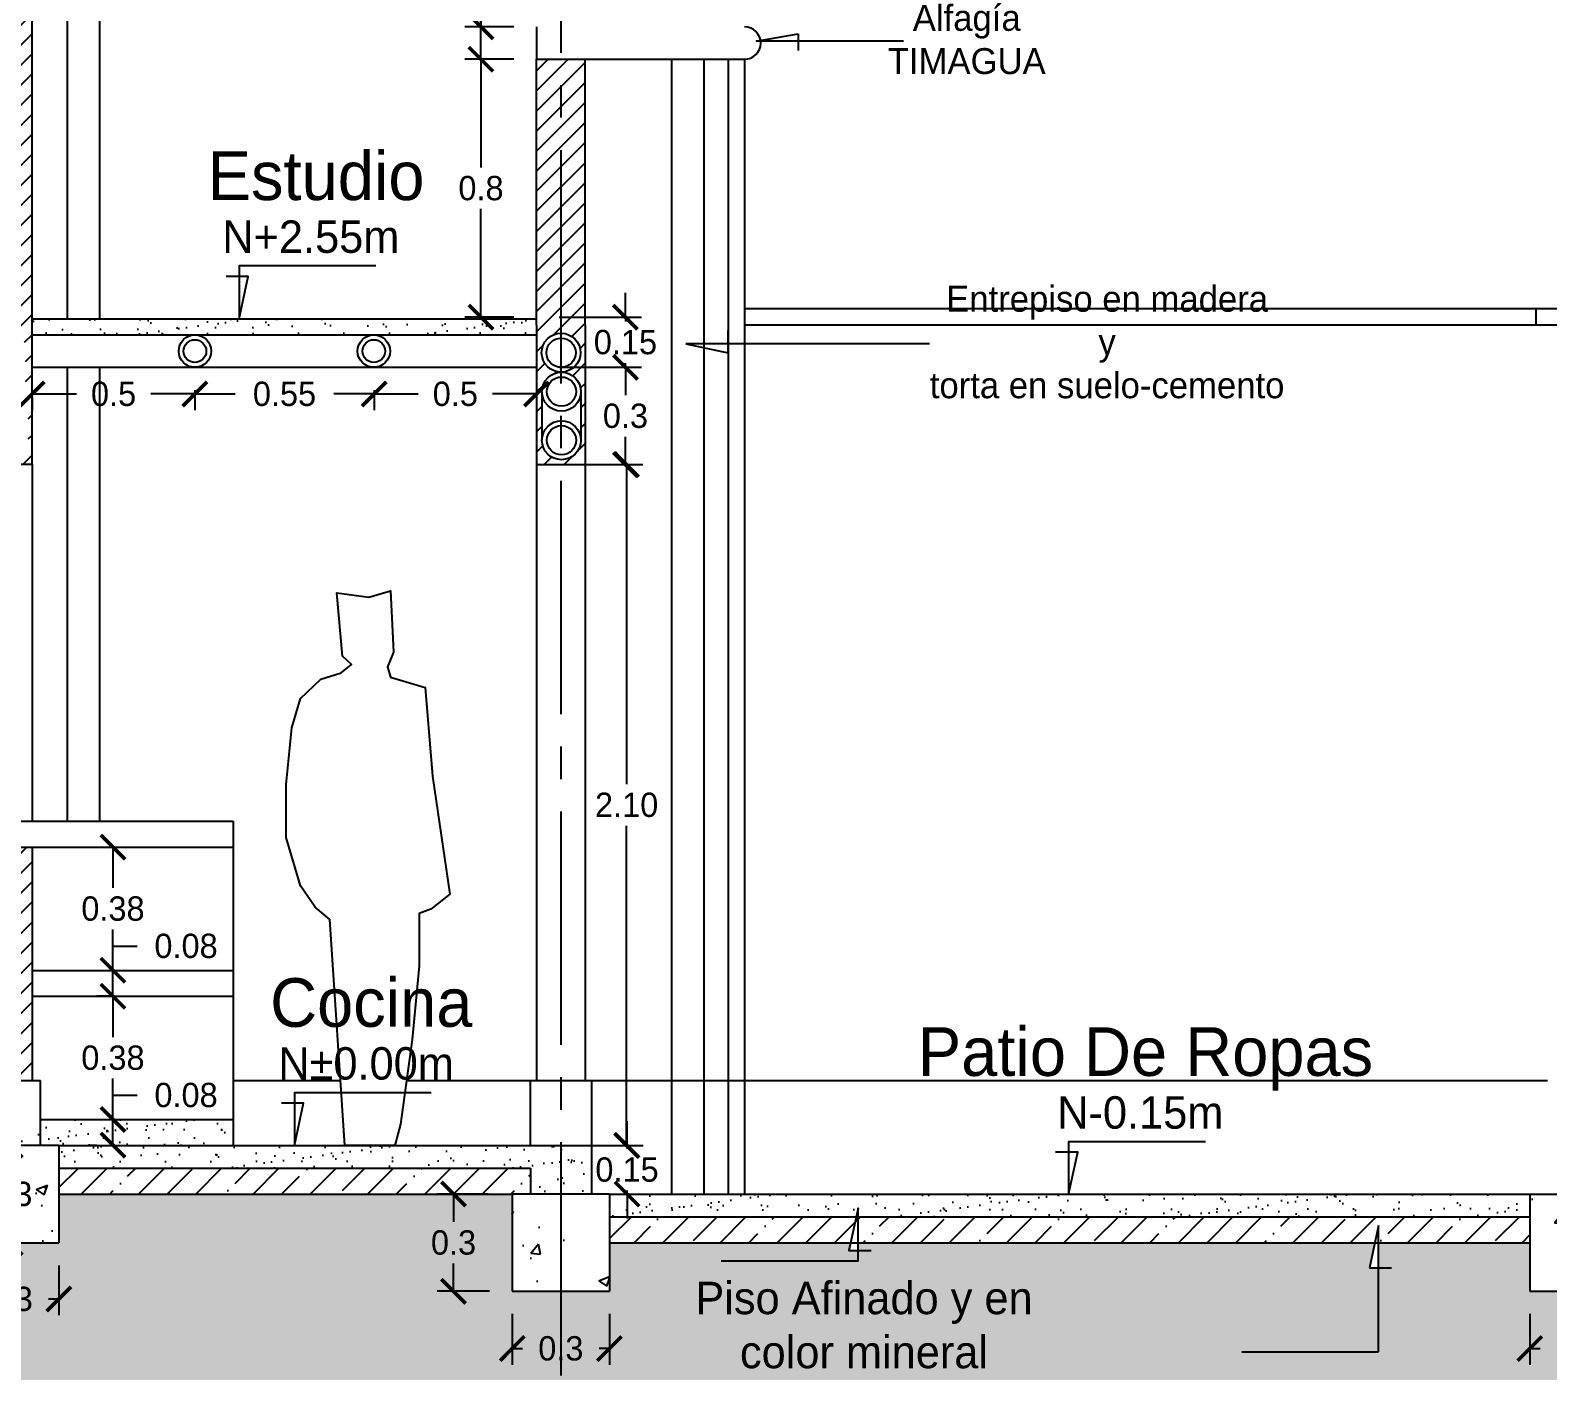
# Model space of a CAD drawing. Extents: x 132.5 to 215, y 54.5 to 129.7.
# Drawn here: x 191.076 to 195.758, y 109.619 to 113.753 of the extents above; entities that cross this region are included whole.
import ezdxf

# ---------------------------------------------------------------- set-up
doc = ezdxf.new("R2010")
doc.units = 0
doc.header["$LTSCALE"] = 0.06
doc.header["$MEASUREMENT"] = 0
doc.header["$PDMODE"] = 34
doc.header["$PDSIZE"] = -5
doc.linetypes.add('ACAD_ISO04W100', pattern=[30.5, 24, -3, 0.5, -3])
doc.layers.get('0').update_dxf_attribs({"linetype": 'CONTINUOUS'})
doc.layers.get('DEFPOINTS').update_dxf_attribs({"linetype": 'CONTINUOUS'})
for name, color, linetype in [('COTAS', 7, 'CONTINUOUS'), ('EJES', 1, 'ACAD_ISO04W100'), ('L005', 46, 'CONTINUOUS'), ('L01', 21, 'CONTINUOUS'), ('L02', 2, 'CONTINUOUS'), ('L025', 4, 'CONTINUOUS'), ('L03', 6, 'CONTINUOUS'), ('L05', 3, 'CONTINUOUS'), ('L07', 20, 'CONTINUOUS')]:
    doc.layers.add(name, color=color, linetype=linetype)
doc.styles.add('STYLE3', font='stylu.ttf')
doc.styles.add('STYLE4', font='stylu.ttf')
doc.dimstyles.new('ISO-25', dxfattribs={"dimtxt": 0.075, "dimasz": 0.075, "dimexe": 0.05, "dimexo": 0.07, "dimgap": 0.025, "dimtad": 0, "dimtih": 1, "dimtoh": 1, "dimdsep": 46, "dimtxsty": 'STYLE3', "dimblk1": 'ARCHTICK', "dimblk2": 'ARCHTICK', "dimsah": 1, "dimcen": 1, "dimadec": 0, "dimazin": 0, "dimtfac": 1, "dimtmove": 1, "dimatfit": 3, "dimldrblk": 'ARCHTICK', "dimfxl": 1, "dimtolj": 1, "dimtzin": 0, "dimarcsym": 0})
pattern_1 = [(50, (-98.2725, 49.58394), (0.3586301, -0.03137607), [0.0375, -0.4125]), (355, (-98.2725, 49.58394), (-0.06937567, 0.37609607), [0.03, -0.33]), (100.4514, (-98.2426, 49.58133), (0.2892547, 0.34471977), [0.0318701, -0.35057106]), (46.1842, (-98.2725, 49.68394), (0.5336205, -0.0827595), [0.05625, -0.61875]), (96.6356, (-98.228, 49.67705), (0.46733135, 0.4870589), [0.0478051, -0.5258565]), (351.1842, (-98.2725, 49.68394), (0.467331, 0.4870593), [0.045, -0.495]), (21, (-98.2225, 49.65894), (0.29845353, -0.20130945), [0.0375, -0.4125]), (326, (-98.2225, 49.65894), (0.12165767, 0.362575), [0.03, -0.33]), (71.4514, (-98.1976, 49.64217), (0.4201113, 0.16126525), [0.0318701, -0.35057106]), (37.5, (-98.27249, 49.58394), (0.00607993, 0.166446927), [0, -0.326, 0, -0.335, 0, -0.33125]), (7.5, (-98.27249, 49.58394), (0.13153477, 0.19720586), [0, -0.191, 0, -0.3185, 0, -0.12625]), (327.5, (-98.38399, 49.58394), (0.26691122, -0.011277436), [0, -0.125, 0, -0.39, 0, -0.5175]), (317.5, (-98.43399, 49.58394), (0.29159308, 0.0500525), [0, -0.1625, 0, -0.259, 0, -0.3675])]
pattern_2 = [(37.5, (0, 0), (-0.002834701, 0.08670707), [0, -0.0684, 0, -0.0765, 0, -0.073125]), (7.5, (0, 0), (0.07963995, 0.12699657), [0, -0.0369, 0, -0.06165, 0, -0.023625]), (327.5, (-0.05535, 0), (0.140136384, 0.000254657), [0, -0.0225, 0, -0.081, 0, -0.10575]), (317.5, (-0.05535, 0), (0.1352757, 0.0394954), [0, -0.01125, 0, -0.0531, 0, -0.06075])]
pattern_3 = [(45, (-98.27249, 49.58394), (-0.08838835, 0.08838835), []), (45, (-98.1841, 49.58394), (-0.08838835, 0.08838835), [0.15625, -0.03125, 0, -0.03125])]
pattern_4 = [(45, (0, 0), (-0.030935922, 0.030935922), [])]

# ---------------------------------------------------------------- blocks, each defined once
blk = doc.blocks.new('_ARCHTICK')
at = {"color": 0, "linetype": 'ByBlock', "const_width": 0.15}
blk.add_lwpolyline([(-0.5, -0.5), (0.5, 0.5)], dxfattribs=at)
blk = doc.blocks.new('*D163')
at = {"color": 0, "linetype": 'ByBlock'}
for p, q in [((145.0631, 117.3568), (145.246, 117.3568)), ((145.196, 117.3568), (145.196, 116.3706)), ((145.196, 115.2568), (145.196, 116.2429)), ((145.0631, 115.2568), (145.246, 115.2568))]:
    blk.add_line(p, q, dxfattribs=at)
at = {"layer": 'DEFPOINTS', "color": 0, "linetype": 'ByBlock'}
for p in [(144.9931, 117.3568), (145.196, 117.3568), (144.9931, 115.2568)]:
    blk.add_point(p, dxfattribs=at)
at = {"color": 0, "linetype": 'ByBlock', "xscale": 0.075, "yscale": 0.075, "zscale": 0.075}
for p, rotation in [((145.196, 117.3568), 90), ((145.196, 115.2568), 270)]:
    blk.add_blockref('_ARCHTICK', p, dxfattribs=dict(at, rotation=rotation))
at = {"color": 0, "linetype": 'ByBlock', "insert": (145.196, 116.3068), "char_height": 0.075, "attachment_point": 5, "style": 'STYLE3'}
blk.add_mtext('\\A1;2.10', dxfattribs=at)
blk = doc.blocks.new('*D162')
at = {"color": 0, "linetype": 'ByBlock'}
for p, q in [((143.5451, 116.1768), (143.5611, 116.1768)), ((143.6111, 116.1768), (143.6111, 116.0509)), ((143.6111, 115.7968), (143.6111, 115.9227))]:
    blk.add_line(p, q, dxfattribs=at)
at = {"layer": 'DEFPOINTS', "color": 0, "linetype": 'ByBlock'}
for p in [(143.6111, 116.1768), (143.6151, 116.1768), (143.6151, 115.7968)]:
    blk.add_point(p, dxfattribs=at)
at = {"color": 0, "linetype": 'ByBlock', "xscale": 0.075, "yscale": 0.075, "zscale": 0.075}
for p, rotation in [((143.6111, 116.1768), 90), ((143.6111, 115.7968), 270)]:
    blk.add_blockref('_ARCHTICK', p, dxfattribs=dict(at, rotation=rotation))
at = {"color": 0, "linetype": 'ByBlock', "insert": (143.6111, 115.9868), "char_height": 0.075, "attachment_point": 5, "style": 'STYLE3'}
blk.add_mtext('\\A1;0.38', dxfattribs=at)
blk = doc.blocks.new('TUTOR81')
blk.add_lwpolyline([(0, 0), (-0.0463, 0.697), (-0.0914, 0.7349), (-0.1366, 0.8006), (-0.1804, 0.9499), (-0.1804, 1.1132), (-0.1626, 1.2885), (-0.1366, 1.3781), (-0.0736, 1.4378), (-0.0107, 1.4578), (0.0208, 1.4836), (-0.0066, 1.5095), (-0.0244, 1.7047), (0.0742, 1.6908), (0.1412, 1.7107), (0.1508, 1.5215), (0.1317, 1.4757), (0.1412, 1.4438), (0.248, 1.4119), (0.2713, 1.1391), (0.3246, 0.7747), (0.2658, 0.7289), (0.2302, 0.7149), (0.2302, 0.5536), (0.2083, 0.3266), (0.1727, 0.0657), (0.1549, 0)], close=True)
blk = doc.blocks.new('*D166')
at = {"color": 0, "linetype": 'ByBlock'}
for p, q in [((145.1972, 115.2568), (145.1972, 115.3318)), ((145.1581, 115.2568), (145.2472, 115.2568)), ((145.1972, 115.2568), (145.1972, 115.2462)), ((145.1581, 115.1068), (145.2472, 115.1068)), ((145.1972, 115.1068), (145.1972, 115.1174)), ((145.1972, 115.1068), (145.1972, 115.0318))]:
    blk.add_line(p, q, dxfattribs=at)
at = {"layer": 'DEFPOINTS', "color": 0, "linetype": 'ByBlock'}
for p in [(145.0881, 115.2568), (145.0881, 115.1068), (145.1972, 115.1068)]:
    blk.add_point(p, dxfattribs=at)
at = {"color": 0, "linetype": 'ByBlock', "xscale": 0.075, "yscale": 0.075, "zscale": 0.075}
for p, rotation in [((145.1972, 115.2568), 270), ((145.1972, 115.1068), 90)]:
    blk.add_blockref('_ARCHTICK', p, dxfattribs=dict(at, rotation=rotation))
at = {"color": 0, "linetype": 'ByBlock', "insert": (145.1972, 115.1818), "char_height": 0.075, "attachment_point": 5, "style": 'STYLE3'}
blk.add_mtext('\\A1;0.15', dxfattribs=at)
blk = doc.blocks.new('*D161')
at = {"color": 0, "linetype": 'ByBlock'}
for p, q in [((191.3309, 110.8533), (191.3309, 110.9283)), ((191.3309, 110.9283), (191.4059, 110.9283)), ((191.2649, 110.8533), (191.2809, 110.8533)), ((191.3309, 110.7733), (191.3309, 110.8533)), ((191.3219, 110.7733), (191.2809, 110.7733))]:
    blk.add_line(p, q, dxfattribs=at)
at = {"layer": 'DEFPOINTS', "color": 0, "linetype": 'ByBlock'}
for p in [(191.3309, 110.8533), (191.3349, 110.8533), (191.3919, 110.7733)]:
    blk.add_point(p, dxfattribs=at)
at = {"color": 0, "linetype": 'ByBlock', "xscale": 0.075, "yscale": 0.075, "zscale": 0.075}
for p, rotation in [((191.3309, 110.8533), 90), ((191.3309, 110.7733), 270)]:
    blk.add_blockref('_ARCHTICK', p, dxfattribs=dict(at, rotation=rotation))
at = {"color": 0, "linetype": 'ByBlock', "insert": (191.5564, 110.9283), "char_height": 0.075, "attachment_point": 5, "style": 'STYLE3'}
blk.add_mtext('\\A1;0.08', dxfattribs=at)
blk = doc.blocks.new('*D160')
at = {"color": 0, "linetype": 'ByBlock'}
for p, q in [((143.602, 115.7168), (143.5611, 115.7168)), ((143.6111, 115.7168), (143.6111, 115.5909)), ((143.6111, 115.3368), (143.6111, 115.4627))]:
    blk.add_line(p, q, dxfattribs=at)
at = {"layer": 'DEFPOINTS', "color": 0, "linetype": 'ByBlock'}
for p in [(143.6111, 115.7168), (143.672, 115.7168), (143.6111, 115.3368)]:
    blk.add_point(p, dxfattribs=at)
at = {"color": 0, "linetype": 'ByBlock', "xscale": 0.075, "yscale": 0.075, "zscale": 0.075}
for p, rotation in [((143.6111, 115.7168), 90), ((143.6111, 115.3368), 270)]:
    blk.add_blockref('_ARCHTICK', p, dxfattribs=dict(at, rotation=rotation))
at = {"color": 0, "linetype": 'ByBlock', "insert": (143.6111, 115.5268), "char_height": 0.075, "attachment_point": 5, "style": 'STYLE3'}
blk.add_mtext('\\A1;0.38', dxfattribs=at)
blk = doc.blocks.new('*D159')
at = {"color": 0, "linetype": 'ByBlock'}
for p, q in [((191.3309, 110.3933), (191.3309, 110.4683)), ((191.3309, 110.4683), (191.4059, 110.4683)), ((191.2609, 110.3933), (191.2809, 110.3933)), ((191.3309, 110.3142), (191.3309, 110.3933)), ((191.2609, 110.3142), (191.2809, 110.3142))]:
    blk.add_line(p, q, dxfattribs=at)
at = {"layer": 'DEFPOINTS', "color": 0, "linetype": 'ByBlock'}
for p in [(191.3309, 110.3933), (191.3309, 110.3933), (191.3309, 110.3142)]:
    blk.add_point(p, dxfattribs=at)
at = {"color": 0, "linetype": 'ByBlock', "xscale": 0.075, "yscale": 0.075, "zscale": 0.075}
for p, rotation in [((191.3309, 110.3933), 90), ((191.3309, 110.3142), 270)]:
    blk.add_blockref('_ARCHTICK', p, dxfattribs=dict(at, rotation=rotation))
at = {"color": 0, "linetype": 'ByBlock', "insert": (191.5564, 110.4683), "char_height": 0.075, "attachment_point": 5, "style": 'STYLE3'}
blk.add_mtext('\\A1;0.08', dxfattribs=at)
blk = doc.blocks.new('*D158')
at = {"color": 0, "linetype": 'ByBlock'}
for p, q in [((144.7687, 115.1068), (144.6119, 115.1068)), ((144.6619, 115.1068), (144.6619, 115.0209)), ((144.6619, 114.8068), (144.6619, 114.8927)), ((144.7731, 114.8068), (144.6119, 114.8068))]:
    blk.add_line(p, q, dxfattribs=at)
at = {"layer": 'DEFPOINTS', "color": 0, "linetype": 'ByBlock'}
for p in [(144.6619, 115.1068), (144.8387, 115.1068), (144.8431, 114.8068)]:
    blk.add_point(p, dxfattribs=at)
at = {"color": 0, "linetype": 'ByBlock', "xscale": 0.075, "yscale": 0.075, "zscale": 0.075}
for p, rotation in [((144.6619, 115.1068), 90), ((144.6619, 114.8068), 270)]:
    blk.add_blockref('_ARCHTICK', p, dxfattribs=dict(at, rotation=rotation))
at = {"color": 0, "linetype": 'ByBlock', "insert": (144.6619, 114.9568), "char_height": 0.075, "attachment_point": 5, "style": 'STYLE3'}
blk.add_mtext('\\A1;0.3', dxfattribs=at)
blk = doc.blocks.new('*D156')
at = {"color": 0, "linetype": 'ByBlock'}
for p, q in [((190.944, 110.3133), (190.964, 110.3133)), ((191.014, 110.3133), (191.014, 110.2275)), ((191.014, 110.0133), (191.014, 110.0992)), ((190.944, 110.0133), (190.964, 110.0133))]:
    blk.add_line(p, q, dxfattribs=at)
at = {"layer": 'DEFPOINTS', "color": 0, "linetype": 'ByBlock'}
for p in [(191.014, 110.3133), (191.014, 110.3133), (191.014, 110.0133)]:
    blk.add_point(p, dxfattribs=at)
at = {"color": 0, "linetype": 'ByBlock', "xscale": 0.075, "yscale": 0.075, "zscale": 0.075}
for p, rotation in [((191.014, 110.3133), 90), ((191.014, 110.0133), 270)]:
    blk.add_blockref('_ARCHTICK', p, dxfattribs=dict(at, rotation=rotation))
at = {"color": 0, "linetype": 'ByBlock', "insert": (191.0126, 110.1633), "char_height": 0.075, "attachment_point": 5, "style": 'STYLE3'}
blk.add_mtext('\\A1;0.3', dxfattribs=at)
blk = doc.blocks.new('*D152')
at = {"color": 0, "linetype": 'ByBlock'}
for p, q in [((144.8431, 114.7368), (144.8431, 114.5803)), ((145.1431, 114.7368), (145.1431, 114.5803)), ((144.8431, 114.6303), (144.8752, 114.6303)), ((145.1431, 114.6303), (145.1109, 114.6303))]:
    blk.add_line(p, q, dxfattribs=at)
at = {"layer": 'DEFPOINTS', "color": 0, "linetype": 'ByBlock'}
for p in [(144.8431, 114.8068), (145.1431, 114.8068), (145.1431, 114.6303)]:
    blk.add_point(p, dxfattribs=at)
at = {"color": 0, "linetype": 'ByBlock', "xscale": 0.075, "yscale": 0.075, "zscale": 0.075, "rotation": 180}
blk.add_blockref('_ARCHTICK', (144.8431, 114.6303), dxfattribs=at)
at = {"color": 0, "linetype": 'ByBlock', "xscale": 0.075, "yscale": 0.075, "zscale": 0.075}
blk.add_blockref('_ARCHTICK', (145.1431, 114.6303), dxfattribs=at)
at = {"color": 0, "linetype": 'ByBlock', "insert": (144.9931, 114.6303), "char_height": 0.075, "attachment_point": 5, "style": 'STYLE3'}
blk.add_mtext('\\A1;0.3', dxfattribs=at)
blk = doc.blocks.new('*D151')
at = {"color": 0, "linetype": 'ByBlock'}
for p, q in [((143.1441, 114.8868), (143.1441, 114.7329)), ((143.4441, 114.8868), (143.4441, 114.7329)), ((143.1441, 114.7829), (143.1762, 114.7829)), ((143.4441, 114.7829), (143.412, 114.7829))]:
    blk.add_line(p, q, dxfattribs=at)
at = {"layer": 'DEFPOINTS', "color": 0, "linetype": 'ByBlock'}
for p in [(143.1441, 114.9568), (143.4441, 114.9568), (143.4441, 114.7829)]:
    blk.add_point(p, dxfattribs=at)
at = {"color": 0, "linetype": 'ByBlock', "xscale": 0.075, "yscale": 0.075, "zscale": 0.075, "rotation": 180}
blk.add_blockref('_ARCHTICK', (143.1441, 114.7829), dxfattribs=at)
at = {"color": 0, "linetype": 'ByBlock', "xscale": 0.075, "yscale": 0.075, "zscale": 0.075}
blk.add_blockref('_ARCHTICK', (143.4441, 114.7829), dxfattribs=at)
at = {"color": 0, "linetype": 'ByBlock', "insert": (143.2941, 114.7829), "char_height": 0.075, "attachment_point": 5, "style": 'STYLE3'}
blk.add_mtext('\\A1;0.3', dxfattribs=at)
blk = doc.blocks.new('*D153')
at = {"color": 0, "linetype": 'ByBlock'}
for p, q in [((147.9827, 114.7368), (147.9827, 114.5803)), ((148.2827, 114.7368), (148.2827, 114.5803)), ((147.9827, 114.6303), (148.0148, 114.6303)), ((148.2827, 114.6303), (148.2506, 114.6303))]:
    blk.add_line(p, q, dxfattribs=at)
at = {"layer": 'DEFPOINTS', "color": 0, "linetype": 'ByBlock'}
for p in [(147.9827, 114.8068), (148.2827, 114.8068), (148.2827, 114.6303)]:
    blk.add_point(p, dxfattribs=at)
at = {"color": 0, "linetype": 'ByBlock', "xscale": 0.075, "yscale": 0.075, "zscale": 0.075, "rotation": 180}
blk.add_blockref('_ARCHTICK', (147.9827, 114.6303), dxfattribs=at)
at = {"color": 0, "linetype": 'ByBlock', "xscale": 0.075, "yscale": 0.075, "zscale": 0.075}
blk.add_blockref('_ARCHTICK', (148.2827, 114.6303), dxfattribs=at)
at = {"color": 0, "linetype": 'ByBlock', "insert": (148.1327, 114.6303), "char_height": 0.075, "attachment_point": 5, "style": 'STYLE3'}
blk.add_mtext('\\A1;0.3', dxfattribs=at)
blk = doc.blocks.new('*D169')
at = {"color": 0, "linetype": 'ByBlock'}
for p, q in [((144.8481, 119.8068), (144.6966, 119.8068)), ((144.7466, 119.8068), (144.7466, 119.3206)), ((144.7466, 118.7068), (144.7466, 119.1929))]:
    blk.add_line(p, q, dxfattribs=at)
at = {"layer": 'DEFPOINTS', "color": 0, "linetype": 'ByBlock'}
for p in [(144.7466, 119.8068), (144.9181, 119.8068), (144.9181, 118.7068)]:
    blk.add_point(p, dxfattribs=at)
at = {"color": 0, "linetype": 'ByBlock', "xscale": 0.075, "yscale": 0.075, "zscale": 0.075}
for p, rotation in [((144.7466, 119.8068), 90), ((144.7466, 118.7068), 270)]:
    blk.add_blockref('_ARCHTICK', p, dxfattribs=dict(at, rotation=rotation))
at = {"color": 0, "linetype": 'ByBlock', "insert": (144.7466, 119.2568), "char_height": 0.075, "attachment_point": 5, "style": 'STYLE3'}
blk.add_mtext('\\A1;1.10', dxfattribs=at)
blk = doc.blocks.new('*D168')
at = {"color": 0, "linetype": 'ByBlock'}
for p, q in [((144.6716, 118.7818), (144.7466, 118.7818)), ((144.7466, 118.7818), (144.7466, 118.7068)), ((144.8481, 118.7068), (144.6966, 118.7068)), ((144.7466, 118.6068), (144.7466, 118.7068))]:
    blk.add_line(p, q, dxfattribs=at)
at = {"layer": 'DEFPOINTS', "color": 0, "linetype": 'ByBlock'}
for p in [(144.7466, 118.7068), (144.9181, 118.7068), (144.9181, 118.6068)]:
    blk.add_point(p, dxfattribs=at)
at = {"color": 0, "linetype": 'ByBlock', "xscale": 0.075, "yscale": 0.075, "zscale": 0.075}
for p, rotation in [((144.7466, 118.7068), 90), ((144.7466, 118.6068), 270)]:
    blk.add_blockref('_ARCHTICK', p, dxfattribs=dict(at, rotation=rotation))
at = {"color": 0, "linetype": 'ByBlock', "insert": (144.5589, 118.7818), "char_height": 0.075, "attachment_point": 5, "style": 'STYLE3'}
blk.add_mtext('\\A1;0.1', dxfattribs=at)
blk = doc.blocks.new('*D167')
at = {"color": 0, "linetype": 'ByBlock'}
for p, q in [((144.8481, 118.6068), (144.6966, 118.6068)), ((144.7466, 118.6068), (144.7466, 118.2731)), ((144.7466, 117.8113), (144.7466, 118.145)), ((144.8481, 117.8113), (144.6966, 117.8113))]:
    blk.add_line(p, q, dxfattribs=at)
at = {"layer": 'DEFPOINTS', "color": 0, "linetype": 'ByBlock'}
for p in [(144.7466, 118.6068), (144.9181, 118.6068), (144.9181, 117.8113)]:
    blk.add_point(p, dxfattribs=at)
at = {"color": 0, "linetype": 'ByBlock', "xscale": 0.075, "yscale": 0.075, "zscale": 0.075}
for p, rotation in [((144.7466, 118.6068), 90), ((144.7466, 117.8113), 270)]:
    blk.add_blockref('_ARCHTICK', p, dxfattribs=dict(at, rotation=rotation))
at = {"color": 0, "linetype": 'ByBlock', "insert": (144.7466, 118.209), "char_height": 0.075, "attachment_point": 5, "style": 'STYLE3'}
blk.add_mtext('\\A1;0.8', dxfattribs=at)
blk = doc.blocks.new('*D261')
at = {"color": 0, "linetype": 'ByBlock'}
for p, q in [((192.7079, 112.7133), (192.9621, 112.7133)), ((192.9121, 112.7133), (192.9121, 112.6275)), ((192.9121, 112.4133), (192.9121, 112.4992)), ((192.7079, 112.4133), (192.9621, 112.4133))]:
    blk.add_line(p, q, dxfattribs=at)
at = {"layer": 'DEFPOINTS', "color": 0, "linetype": 'ByBlock'}
for p in [(192.6379, 112.7133), (192.9121, 112.7133), (192.6379, 112.4133)]:
    blk.add_point(p, dxfattribs=at)
at = {"color": 0, "linetype": 'ByBlock', "xscale": 0.075, "yscale": 0.075, "zscale": 0.075}
for p, rotation in [((192.9121, 112.7133), 90), ((192.9121, 112.4133), 270)]:
    blk.add_blockref('_ARCHTICK', p, dxfattribs=dict(at, rotation=rotation))
at = {"color": 0, "linetype": 'ByBlock', "insert": (192.9121, 112.5633), "char_height": 0.075, "attachment_point": 5, "style": 'STYLE3'}
blk.add_mtext('\\A1;0.3', dxfattribs=at)
blk = doc.blocks.new('*D262')
at = {"color": 0, "linetype": 'ByBlock'}
for p, q in [((192.9121, 112.8678), (192.9121, 112.9428)), ((192.7079, 112.8678), (192.9621, 112.8678)), ((192.9121, 112.8678), (192.9121, 112.855)), ((192.9121, 112.7133), (192.9121, 112.7262)), ((192.9121, 112.7133), (192.9121, 112.6383))]:
    blk.add_line(p, q, dxfattribs=at)
at = {"layer": 'DEFPOINTS', "color": 0, "linetype": 'ByBlock'}
for p in [(192.6379, 112.8678), (192.9121, 112.8678), (192.6379, 112.7133)]:
    blk.add_point(p, dxfattribs=at)
at = {"color": 0, "linetype": 'ByBlock', "xscale": 0.075, "yscale": 0.075, "zscale": 0.075}
for p, rotation in [((192.9121, 112.8678), 270), ((192.9121, 112.7133), 90)]:
    blk.add_blockref('_ARCHTICK', p, dxfattribs=dict(at, rotation=rotation))
at = {"color": 0, "linetype": 'ByBlock', "insert": (192.9121, 112.7906), "char_height": 0.075, "attachment_point": 5, "style": 'STYLE3'}
blk.add_mtext('\\A1;0.15', dxfattribs=at)
blk = doc.blocks.new('*D263')
at = {"color": 0, "linetype": 'ByBlock'}
for p, q in [((192.1367, 112.6433), (192.1367, 112.581)), ((192.6379, 112.6433), (192.6379, 112.581)), ((192.1367, 112.631), (192.2725, 112.631)), ((192.6379, 112.631), (192.502, 112.631))]:
    blk.add_line(p, q, dxfattribs=at)
at = {"layer": 'DEFPOINTS', "color": 0, "linetype": 'ByBlock'}
for p in [(192.1367, 112.7133), (192.6379, 112.7133), (192.1367, 112.631)]:
    blk.add_point(p, dxfattribs=at)
at = {"color": 0, "linetype": 'ByBlock', "xscale": 0.075, "yscale": 0.075, "zscale": 0.075, "rotation": 180}
blk.add_blockref('_ARCHTICK', (192.1367, 112.631), dxfattribs=at)
at = {"color": 0, "linetype": 'ByBlock', "xscale": 0.075, "yscale": 0.075, "zscale": 0.075}
blk.add_blockref('_ARCHTICK', (192.6379, 112.631), dxfattribs=at)
at = {"color": 0, "linetype": 'ByBlock', "insert": (192.3873, 112.631), "char_height": 0.075, "attachment_point": 5, "style": 'STYLE3'}
blk.add_mtext('\\A1;0.5', dxfattribs=at)
blk = doc.blocks.new('*D264')
at = {"color": 0, "linetype": 'ByBlock'}
for p, q in [((191.5838, 112.6433), (191.5838, 112.581)), ((191.5838, 112.631), (191.7083, 112.631)), ((192.1367, 112.631), (192.0122, 112.631))]:
    blk.add_line(p, q, dxfattribs=at)
at = {"layer": 'DEFPOINTS', "color": 0, "linetype": 'ByBlock'}
for p in [(191.5838, 112.7133), (192.1367, 112.7133), (191.5838, 112.631)]:
    blk.add_point(p, dxfattribs=at)
at = {"color": 0, "linetype": 'ByBlock', "xscale": 0.075, "yscale": 0.075, "zscale": 0.075, "rotation": 180}
blk.add_blockref('_ARCHTICK', (191.5838, 112.631), dxfattribs=at)
at = {"color": 0, "linetype": 'ByBlock', "xscale": 0.075, "yscale": 0.075, "zscale": 0.075}
blk.add_blockref('_ARCHTICK', (192.1367, 112.631), dxfattribs=at)
at = {"color": 0, "linetype": 'ByBlock', "insert": (191.8602, 112.631), "char_height": 0.075, "attachment_point": 5, "style": 'STYLE3'}
blk.add_mtext('\\A1;0.55', dxfattribs=at)
blk = doc.blocks.new('*D265')
at = {"color": 0, "linetype": 'ByBlock'}
for p, q in [((191.0818, 112.631), (191.218, 112.631)), ((191.0818, 112.6201), (191.0818, 112.581)), ((191.5838, 112.631), (191.4475, 112.631))]:
    blk.add_line(p, q, dxfattribs=at)
at = {"layer": 'DEFPOINTS', "color": 0, "linetype": 'ByBlock'}
for p in [(191.0818, 112.6901), (191.5838, 112.7133), (191.0818, 112.631)]:
    blk.add_point(p, dxfattribs=at)
at = {"color": 0, "linetype": 'ByBlock', "xscale": 0.075, "yscale": 0.075, "zscale": 0.075, "rotation": 180}
blk.add_blockref('_ARCHTICK', (191.0818, 112.631), dxfattribs=at)
at = {"color": 0, "linetype": 'ByBlock', "xscale": 0.075, "yscale": 0.075, "zscale": 0.075}
blk.add_blockref('_ARCHTICK', (191.5838, 112.631), dxfattribs=at)
at = {"color": 0, "linetype": 'ByBlock', "insert": (191.3328, 112.631), "char_height": 0.075, "attachment_point": 5, "style": 'STYLE3'}
blk.add_mtext('\\A1;0.5', dxfattribs=at)

msp = doc.modelspace()

# ---------------------------------------------------------------- hatches: boundary and pattern name
at = {"layer": 'L005'}
h = msp.add_hatch(dxfattribs=at)
h.set_pattern_fill('ANSI31,_O', color=256, scale=0.35)
h.set_pattern_definition(pattern_4)
edge = h.paths.add_edge_path()
edge.add_line((190.9341, 112.4133), (191.0817, 112.4133))
edge.add_line((191.0817, 112.4133), (191.0823, 116.263))
edge.add_ellipse((191.1298, 116.3074), major_axis=(0, -0.0729), ratio=0.82358, start_angle=232.4041, end_angle=307.577, ccw=False)
edge.add_line((191.0823, 116.3518), (191.0823, 116.3826))
edge.add_line((191.0823, 116.3826), (191.0179, 116.3858))
edge.add_arc((191.0104, 116.3263), 0.06, 0, 82.8519, ccw=False)
edge.add_arc((191.0104, 116.3263), 0.06, -180, 0, ccw=False)
edge.add_arc((191.0104, 116.3263), 0.06, 91.4139, 180, ccw=False)
edge.add_line((191.0089, 116.3863), (190.9341, 116.39))
edge.add_line((190.9341, 116.39), (190.9341, 116.3656))
edge.add_ellipse((190.8885, 116.3181), major_axis=(0, -0.0729), ratio=0.82358, start_angle=49.3956, end_angle=130.6044, ccw=False)
edge.add_line((190.9341, 116.2707), (190.9341, 112.4133))
h.paths.add_polyline_path([(190.9481, 114.9233, -0.414214), (191.0081, 114.9833, -0.414214), (190.9481, 115.0433, -1), (191.0681, 115.0433, -0.414214), (191.0081, 114.9833, -0.414214), (191.0681, 114.9233, -1)], flags=16)
h.paths.add_polyline_path([(190.9631, 114.9233, -1), (191.0531, 114.9233, -1)], flags=0)
h.paths.add_polyline_path([(190.9631, 115.0433, -1), (191.0531, 115.0433, -1)], flags=0)
h.paths.add_polyline_path([(191.0676, 112.7583, -0.403984), (191.0097, 112.6983, -0.414214), (191.0697, 112.6383), (191.0697, 112.4883, -1), (190.9497, 112.4883), (190.9497, 112.6383, -0.403984), (191.0076, 112.6983, -0.414214), (190.9476, 112.7583, -1)], flags=16)
h.paths.add_polyline_path([(191.0526, 112.7583, -1.000001), (190.9626, 112.7583, -1.000001)], flags=0)
h.paths.add_polyline_path([(191.0547, 112.6383, -1.000001), (190.9647, 112.6383, -1.000001)], flags=0)
h.paths.add_polyline_path([(191.0547, 112.4883, -1.000001), (190.9647, 112.4883, -1.000001)], flags=0)
h = msp.add_hatch(dxfattribs=at)
h.set_pattern_fill('ANSI31,_O', color=256, scale=0.35)
h.set_pattern_definition(pattern_4)
h.paths.add_polyline_path([(192.7879, 113.6633), (192.6379, 113.6633), (192.6379, 112.8433), (192.6379, 112.4133), (192.7879, 112.4133), (192.7879, 112.8433)])
h.paths.add_polyline_path([(192.7736, 112.7583, -0.409137), (192.7147, 112.6983, -0.414214), (192.7747, 112.6383), (192.7747, 112.4883, -1), (192.6547, 112.4883), (192.6547, 112.6383, -0.409137), (192.7136, 112.6983, -0.414214), (192.6536, 112.7583, -1)], flags=16)
h.paths.add_polyline_path([(192.7586, 112.7583, -1.000001), (192.6686, 112.7583, -1.000001)], flags=0)
h.paths.add_polyline_path([(192.7597, 112.6383, -1.000001), (192.6697, 112.6383, -1.000001)], flags=0)
h.paths.add_polyline_path([(192.7597, 112.4883, -1.000001), (192.6697, 112.4883, -1.000001)], flags=0)
h.paths.add_polyline_path([(192.7664, 112.8487), (193.0578, 112.8487), (193.0578, 112.7324), (192.7664, 112.7324)], flags=9)
h = msp.add_hatch(dxfattribs=at)
h.set_pattern_fill('ANSI31', color=256, scale=0.35, style=0)
h.set_pattern_definition([(45, (-98.27249, 49.58394), (-0.030935922, 0.030935922), [])])
h.paths.add_polyline_path([(191.0817, 111.2333), (190.9341, 111.2333), (190.9341, 110.5133), (191.0817, 110.5133)])
at = {"layer": 'L01'}
h = msp.add_hatch(dxfattribs=at)
h.set_pattern_fill('EARTH,_O', color=256, scale=0.78, angle=45)
h.set_pattern_definition([(45, (0, 0), (3e-17, 0.27577164), [0.195, -0.195]), (45, (-0.0517, 0.0517), (3e-17, 0.27577164), [0.195, -0.195]), (45, (-0.10341, 0.10341), (3e-17, 0.27577164), [0.195, -0.195]), (135, (-0.10341, 0.13789), (-0.27577164, 3e-17), [0.195, -0.195]), (135, (-0.0517, 0.1896), (-0.27577164, 3e-17), [0.195, -0.195]), (135, (1e-17, 0.2413), (-0.27577164, 3e-17), [0.195, -0.195])])
edge = h.paths.add_edge_path()
edge.add_line((190.864, 110.0133), (190.864, 110.1633))
edge.add_line((190.864, 110.1633), (190.0636, 110.1633))
edge.add_line((190.0636, 110.1633), (190.0636, 110.1032))
edge.add_line((190.0636, 110.1032), (190.0355, 110.1032))
edge.add_line((190.0355, 110.1032), (190.0484, 110.1633))
edge.add_line((190.0484, 110.1633), (188.9779, 110.1633))
edge.add_line((188.9779, 110.1633), (188.9779, 110.1518))
edge.add_line((188.9779, 110.1518), (188.9497, 110.1518))
edge.add_line((188.9497, 110.1518), (188.9522, 110.1633))
edge.add_line((188.9522, 110.1633), (187.9883, 110.1633))
edge.add_line((187.9883, 110.1633), (187.9883, 110.0133))
edge.add_line((187.9883, 110.0133), (187.6883, 110.0133))
edge.add_line((187.6883, 110.0133), (187.6883, 110.3133))
edge.add_line((187.6883, 110.3133), (186.7403, 110.3133))
edge.add_spline(control_points=[(186.7403, 110.3133), (186.4532, 110.3231), (185.9713, 110.3395), (185.3273, 110.3705), (184.9732, 110.3311), (184.8133, 110.3133)], knot_values=[0, 0, 0, 0, 0.862185, 1.447577, 1.929489, 1.929489, 1.929489, 1.929489], degree=3, periodic=0)
edge.add_spline(control_points=[(184.8133, 110.3133), (184.7088, 110.2663), (184.5066, 110.1754), (184.1391, 110.3817), (183.6994, 110.2915), (183.2925, 110.3738), (183.0172, 110.2065), (182.8816, 110.2756), (182.8077, 110.3133)], knot_values=[0, 0, 0, 0, 0.324262, 0.627323, 1.164422, 1.628403, 1.821013, 2.05205, 2.05205, 2.05205, 2.05205], degree=3, periodic=0)
edge.add_spline(control_points=[(182.8077, 110.3133), (182.8782, 110.1814), (183.1276, 109.7142), (183.9724, 109.8784), (184.629, 109.6507), (185.1712, 109.5172), (185.607, 109.5573), (186.0203, 109.3794), (186.2757, 109.3144), (186.588, 109.3163), (186.7387, 109.3153), (186.9486, 109.3161), (187.1703, 109.309), (187.4997, 109.3595), (187.8096, 109.1733), (188.2495, 109.192), (188.7276, 109.0634), (189.2522, 109.2193), (189.7697, 109.2063), (190.1593, 109.1321), (190.5215, 109.1427), (191.2198, 109.0706), (192.1884, 109.2129), (193.242, 109.2532), (193.9805, 109.1322), (194.5847, 109.1732), (195.1377, 109.0488), (195.5542, 109.2027), (195.9276, 109.274), (196.2191, 109.3626), (196.4573, 109.5314), (196.6734, 109.537), (196.8481, 109.6381), (197.0391, 109.6664), (197.2084, 109.8285), (197.5416, 109.879), (197.7109, 110.0518), (197.8201, 110.1633)], knot_values=[0, 0, 0, 0, 0.423905, 1.500487, 2.068055, 2.550155, 3.16264, 3.330651, 3.893778, 3.93311, 4.267428, 4.346092, 4.562415, 4.936065, 5.309174, 5.585196, 6.23684, 6.754159, 7.186806, 7.779719, 7.937045, 8.271941, 9.880172, 10.850657, 11.424005, 12.112588, 12.664631, 13.070037, 13.413474, 13.811646, 13.970172, 14.275455, 14.425211, 14.568373, 14.841535, 15.090274, 15.542525, 15.542525, 15.542525, 15.542525], degree=3, periodic=0)
edge.add_line((197.8201, 110.1633), (196.0026, 110.1633))
edge.add_line((196.0026, 110.1633), (196.0026, 109.8633))
edge.add_line((196.0026, 109.8633), (195.7026, 109.8633))
edge.add_line((195.7026, 109.8633), (195.7026, 110.0133))
edge.add_line((195.7026, 110.0133), (195.2359, 110.0133))
edge.add_line((195.2359, 110.0133), (195.2359, 109.9359))
edge.add_line((195.2359, 109.9359), (195.2077, 109.9359))
edge.add_line((195.2077, 109.9359), (195.2245, 110.0133))
edge.add_line((195.2245, 110.0133), (193.6299, 110.0133))
edge.add_line((193.6299, 110.0133), (193.6299, 109.9893))
edge.add_line((193.6299, 109.9893), (193.6018, 109.9893))
edge.add_line((193.6018, 109.9893), (193.607, 110.0133))
edge.add_line((193.607, 110.0133), (192.8629, 110.0133))
edge.add_line((192.8629, 110.0133), (192.8629, 109.8633))
edge.add_line((192.8629, 109.8633), (192.5629, 109.8633))
edge.add_line((192.5629, 109.8633), (192.5629, 110.1633))
edge.add_line((192.5629, 110.1633), (191.164, 110.1633))
edge.add_line((191.164, 110.1633), (191.164, 110.0133))
edge.add_line((191.164, 110.0133), (190.864, 110.0133))
h.paths.add_polyline_path([(196.3839, 109.9984), (196.5142, 110.0265), (196.5142, 109.9984)], flags=16)
h.paths.add_polyline_path([(187.3206, 110.2212), (187.5439, 110.2212), (187.5439, 110.1055), (187.3206, 110.1055)], flags=24)
h.paths.add_polyline_path([(187.7266, 109.8995), (187.9499, 109.8995), (187.9499, 109.7838), (187.7266, 109.7838)], flags=24)
h.paths.add_polyline_path([(192.2701, 110.0712), (192.4934, 110.0712), (192.4934, 109.9555), (192.2701, 109.9555)], flags=24)
h.paths.add_polyline_path([(190.5363, 110.2212), (190.7596, 110.2212), (190.7596, 110.1055), (190.5363, 110.1055)], flags=25)
h.paths.add_polyline_path([(192.6012, 109.7447), (192.8245, 109.7447), (192.8245, 109.629), (192.6012, 109.629)], flags=24)
h.paths.add_polyline_path([(190.9023, 109.8973), (191.1256, 109.8973), (191.1256, 109.7815), (190.9023, 109.7815)], flags=24)
h.paths.add_polyline_path([(196.094, 110.0712), (196.3173, 110.0712), (196.3173, 109.9555), (196.094, 109.9555)], flags=24)
h.paths.add_polyline_path([(195.7409, 109.7447), (195.9642, 109.7447), (195.9642, 109.629), (195.7409, 109.629)], flags=24)
h.paths.add_polyline_path([(196.4241, 110.067), (198.1164, 110.067), (198.1164, 109.7161), (196.4241, 109.7161)], flags=9)
h.paths.add_polyline_path([(194.4758, 109.6323), (195.5416, 109.6323), (195.5416, 109.2811), (194.4758, 109.2811)], flags=24)
h.paths.add_polyline_path([(193.0484, 109.9178), (194.248, 109.9178), (194.248, 109.5998), (193.0484, 109.5998)], flags=24)
h.paths.add_polyline_path([(190.4684, 109.6054), (194.3361, 109.6054), (194.3361, 108.8103), (190.4684, 108.8103)], flags=9)
h.paths.add_polyline_path([(189.3583, 109.8065), (190.4241, 109.8065), (190.4241, 109.4553), (189.3583, 109.4553)], flags=24)
h.paths.add_polyline_path([(188.2057, 110.1125), (189.4053, 110.1125), (189.4053, 109.7945), (188.2057, 109.7945)], flags=24)
at = {"layer": 'L02'}
h = msp.add_hatch(dxfattribs=at)
h.set_pattern_fill('AR-SAND', color=256, scale=0.045, style=0)
h.set_pattern_definition(pattern_2)
h.paths.add_polyline_path([(191.0818, 112.8633), (191.0818, 112.8133), (192.6379, 112.8133), (192.6379, 112.8433), (192.6379, 112.8633)])
h = msp.add_hatch(dxfattribs=at)
h.set_pattern_fill('AR-CONC', color=256, scale=0.05, style=0)
h.set_pattern_definition(pattern_1)
h.paths.add_polyline_path([(190.9141, 110.3133), (191.1077, 110.3133), (191.1077, 110.5133), (190.9141, 110.5133)])
h.paths.add_polyline_path([(191.164, 110.0133), (191.164, 110.3133), (190.864, 110.3133), (190.864, 110.0133)])
h = msp.add_hatch(dxfattribs=at)
h.set_pattern_fill('AR-CONC', color=256, scale=0.05, style=0)
h.set_pattern_definition(pattern_1)
h.paths.add_polyline_path([(192.5629, 110.1633), (192.5629, 109.8633), (192.8629, 109.8633), (192.8629, 110.1633)])
h.paths.add_polyline_path([(195.7026, 110.1633), (195.7026, 109.8633), (196.0026, 109.8633), (196.0026, 110.1633)])
h.paths.add_polyline_path([(195.9476, 110.5133), (195.7576, 110.5133), (195.7576, 110.1633), (195.9476, 110.1633)])
h = msp.add_hatch(dxfattribs=at)
h.set_pattern_fill('AR-SAND', color=256, scale=0.045, style=0)
h.set_pattern_definition(pattern_2)
h.paths.add_polyline_path([(191.702, 110.3133), (191.702, 110.3933), (191.1077, 110.3933), (191.1077, 110.3133), (191.164, 110.3133)])
h = msp.add_hatch(dxfattribs=at)
h.set_pattern_fill('AR-SAND,_O', color=256, scale=0.045)
h.set_pattern_definition([(37.5, (-98.27249, 49.58394), (-0.002834701, 0.08670707), [0, -0.0684, 0, -0.0765, 0, -0.073125]), (7.5, (-98.27249, 49.58394), (0.07963995, 0.126996573), [0, -0.0369, 0, -0.06165, 0, -0.023625]), (327.5, (-98.32784, 49.58394), (0.140136384, 0.000254657), [0, -0.0225, 0, -0.081, 0, -0.10575]), (317.5, (-98.32784, 49.58394), (0.135275697, 0.0394954), [0, -0.01125, 0, -0.0531, 0, -0.06075])])
h.paths.add_polyline_path([(191.164, 110.3133), (191.164, 110.2433), (192.619, 110.2433), (192.619, 110.1633), (192.8079, 110.1633), (192.8079, 110.3133)])
h = msp.add_hatch(dxfattribs=at)
h.set_pattern_fill('ANSI35,_O', color=256, scale=0.5)
h.set_pattern_definition(pattern_3)
h.paths.add_polyline_path([(192.5629, 110.1633), (192.619, 110.1633), (192.619, 110.2433), (191.164, 110.2433), (191.164, 110.1633)])
h = msp.add_hatch(dxfattribs=at)
h.set_pattern_fill('AR-SAND', color=256, scale=0.045, style=0)
h.set_pattern_definition(pattern_2)
h.paths.add_polyline_path([(195.7026, 110.0933), (195.7026, 110.1633), (194.2799, 110.1633), (194.2796, 110.162), (194.2796, 110.1633), (192.8629, 110.1633), (192.8629, 110.0933), (193.6242, 110.0933), (193.6299, 110.1196), (193.6299, 110.0933)])
h = msp.add_hatch(dxfattribs=at)
h.set_pattern_fill('ANSI35,_O', color=256, scale=0.5)
h.set_pattern_definition(pattern_3)
h.paths.add_polyline_path([(192.8629, 110.0933), (192.8629, 110.0133), (195.7026, 110.0133), (195.7026, 110.0933)])

# ---------------------------------------------------------------- linework, layer by layer
at = {"layer": 'COTAS'}
for p, q in [((193.3153, 113.7196), (193.4454, 113.7418)), ((193.7701, 113.7196), (193.3153, 113.7196)), ((193.4454, 113.7418), (193.4454, 113.69)), ((193.229, 112.758), (193.229, 112.8264)), ((193.8504, 112.7862), (193.0986, 112.7862)), ((193.0986, 112.7862), (193.229, 112.758)), ((195.2359, 110.0662), (195.2077, 109.9359)), ((195.2359, 109.6767), (195.2359, 110.0662)), ((195.2077, 109.9359), (195.2761, 109.9359)), ((194.8139, 109.6767), (195.2359, 109.6767))]:
    msp.add_line(p, q, dxfattribs=at)
for points in [[(192.1424, 113.0258), (191.7205, 113.0258), (191.7205, 112.8633), (191.7486, 112.9937), (191.6803, 112.9937)], [(192.3129, 110.4758), (191.8909, 110.4758), (191.8909, 110.3133), (191.9191, 110.4437), (191.8507, 110.4437)], [(194.7016, 110.3245), (194.2796, 110.3245), (194.2796, 110.162), (194.3078, 110.2924), (194.2394, 110.2924)], [(193.2079, 109.9572), (193.6299, 109.9572), (193.6299, 110.1196), (193.6018, 109.9893), (193.6701, 109.9893)]]:
    msp.add_lwpolyline(points, dxfattribs=at)
at = {"layer": 'EJES', "ltscale": 0.5}
msp.add_line((192.7129, 117.4634), (192.7129, 108.7133), dxfattribs=at)
at = {"layer": 'L01'}
for p, q in [((191.1898, 116.3074), (191.1898, 112.8633)), ((191.2898, 115.1033), (191.2898, 112.8633)), ((195.7218, 112.8933), (193.2794, 112.8933)), ((195.7218, 112.8433), (193.2794, 112.8433)), ((191.0818, 112.7133), (192.6379, 112.7133)), ((191.1898, 112.7133), (191.1898, 111.3133)), ((191.2898, 112.7133), (191.2898, 111.3133)), ((191.702, 110.5133), (192.0326, 110.5133)), ((192.2369, 110.5133), (192.6179, 110.5133)), ((193.2794, 110.5133), (195.7576, 110.5133))]:
    msp.add_line(p, q, dxfattribs=at)
at = {"layer": 'L02'}
for p, q in [((193.0544, 113.6633), (193.0544, 110.1633)), ((193.1544, 113.6633), (193.1544, 110.1633)), ((193.2294, 113.6633), (193.2294, 110.1633)), ((193.2794, 113.6633), (193.2794, 110.1633)), ((192.6547, 112.6383), (192.6547, 112.4883)), ((192.7747, 112.6383), (192.7747, 112.4883)), ((191.0817, 112.4133), (191.0817, 111.3133)), ((191.702, 111.2333), (191.702, 110.8533)), ((191.702, 110.7733), (191.702, 110.3933))]:
    msp.add_line(p, q, dxfattribs=at)
for centre, radius in [((191.5838, 112.7633), 0.035), ((192.1358, 112.7633), 0.035), ((192.7136, 112.7583), 0.045), ((192.7147, 112.6383), 0.045), ((192.7147, 112.4883), 0.045)]:
    msp.add_circle(centre, radius, dxfattribs=at)
at = {"layer": 'L025'}
for p, q in [((192.6379, 112.4133), (192.6379, 110.5133)), ((192.7879, 112.4133), (192.7879, 110.5133)), ((192.6179, 110.5133), (192.8079, 110.5133)), ((192.6179, 110.5133), (192.6179, 110.3133)), ((192.8079, 110.5133), (193.2794, 110.5133)), ((192.8079, 110.5133), (192.8079, 110.3133))]:
    msp.add_line(p, q, dxfattribs=at)
for centre, radius in [((191.5838, 112.7633), 0.05), ((192.1358, 112.7633), 0.05), ((192.7136, 112.7583), 0.06), ((192.7147, 112.6383), 0.06), ((192.7147, 112.4883), 0.06)]:
    msp.add_circle(centre, radius, dxfattribs=at)
at = {"layer": 'L03'}
for p, q in [((192.6379, 113.7633), (192.6379, 113.6633)), ((193.3294, 113.7133), (193.3294, 113.7133)), ((192.6379, 113.6633), (193.2794, 113.6633)), ((195.7218, 112.8433), (195.7218, 112.8933)), ((195.928, 112.8933), (195.7218, 112.8933)), ((191.0818, 112.8633), (192.6379, 112.8633)), ((195.928, 112.8433), (195.7218, 112.8433)), ((191.0818, 112.8133), (192.6379, 112.8133)), ((190.8537, 111.3133), (191.702, 111.3133)), ((191.702, 111.3133), (191.702, 111.2333)), ((190.8537, 111.2333), (191.702, 111.2333)), ((191.0817, 110.8533), (191.702, 110.8533)), ((191.702, 110.8533), (191.702, 110.7733)), ((191.0817, 110.7733), (191.702, 110.7733)), ((191.1077, 110.3933), (191.702, 110.3933)), ((191.702, 110.3933), (191.702, 110.3133))]:
    msp.add_line(p, q, dxfattribs=at)
for start, end in [(0, 90), (270, 0)]:
    msp.add_arc((193.2794, 113.7133), 0.05, start, end, dxfattribs=at)
at = {"layer": 'L05'}
for p, q in [((191.0817, 112.4133), (191.0823, 116.3826)), ((192.6379, 112.8433), (192.6379, 113.6633)), ((192.7879, 112.8433), (192.7879, 113.6633)), ((192.6379, 112.8433), (192.6379, 112.4133)), ((192.7879, 112.8433), (192.7879, 112.4133)), ((191.0817, 112.4133), (190.9341, 112.4133)), ((192.6379, 112.4133), (192.7879, 112.4133)), ((191.0817, 111.2333), (191.0817, 110.5133))]:
    msp.add_line(p, q, dxfattribs=at)
at = {"layer": 'L07'}
for p, q in [((190.9141, 110.5133), (191.1077, 110.5133)), ((191.1077, 110.3133), (191.1077, 110.5133)), ((191.164, 110.3133), (190.864, 110.3133)), ((191.164, 110.3133), (191.164, 110.0133)), ((191.164, 110.3133), (192.8079, 110.3133)), ((192.8079, 110.3133), (192.8079, 110.1633)), ((191.164, 110.2433), (192.619, 110.2433)), ((192.619, 110.2433), (192.619, 110.1633)), ((191.164, 110.1633), (192.5629, 110.1633)), ((192.5629, 110.1633), (192.5629, 109.8633)), ((192.8629, 110.1633), (192.5629, 110.1633)), ((192.8629, 110.1633), (197.8201, 110.1633)), ((192.8629, 110.1633), (192.8629, 109.8633)), ((195.7026, 110.1633), (195.7026, 109.8633)), ((195.7026, 110.1633), (196.0026, 110.1633)), ((192.8629, 110.0933), (195.7026, 110.0933)), ((192.8629, 110.0933), (195.7026, 110.0933)), ((190.864, 110.0133), (191.164, 110.0133)), ((192.8629, 110.0133), (195.7026, 110.0133)), ((192.5629, 109.8633), (192.8629, 109.8633)), ((195.7026, 109.8633), (196.0026, 109.8633))]:
    msp.add_line(p, q, dxfattribs=at)

# ---------------------------------------------------------------- block references
at = {"layer": 'L025'}
msp.add_blockref('TUTOR81', (192.0459, 110.3133), dxfattribs=at)

# ---------------------------------------------------------------- texts
at = {"layer": 'COTAS', "char_height": 0.08, "attachment_point": 2, "style": 'STYLE4'}
for s, insert in [('Alfagía\\PTIMAGUA', (193.9652, 113.8311)), ('Entrepiso en madera\\Py \\Ptorta en suelo-cemento', (194.3983, 112.9646))]:
    msp.add_mtext(s, dxfattribs=dict(at, insert=insert))
at = {"layer": 'L02', "attachment_point": 2, "style": 'STYLE3'}
for s, insert, char_height in [('Estudio', (191.9576, 113.3791), 0.15), ('N+2.55m', (191.9415, 113.1663), 0.1), ('Cocina', (192.128, 110.8291), 0.15), ('Patio De Ropas', (194.5167, 110.6778), 0.15), ('N±0.00m', (192.112, 110.6163), 0.1), ('N-0.15m', (194.5007, 110.465), 0.1), ('Piso Afinado y en \\Pcolor mineral', (193.6482, 109.8928), 0.1)]:
    msp.add_mtext(s, dxfattribs=dict(at, insert=insert, char_height=char_height))

# ---------------------------------------------------------------- dimensions: what is measured, and where the dimension line sits
at = {"layer": 'COTAS'}
dim = msp.add_linear_dim(base=(192.4664, 114.8633), p1=(192.6379, 113.7633), p2=(192.6379, 114.8633), angle=90, text='1.10', dimstyle='ISO-25', override={"dimse1": 1}, dxfattribs=at)
dim.commit()
dim.dimension.update_dxf_attribs({"geometry": '*D169', "text_midpoint": (192.4664, 114.3133), "insert": (47.7198, -4.9434)})
for base, p1, p2, picture, middle in [((192.4664, 113.7633), (192.6379, 113.6633), (192.6379, 113.7633), '*D168', (192.2788, 113.8383)), ((191.3309, 111.2333), (191.3349, 110.8533), (191.3349, 111.2333), '*D162', (191.3309, 111.0433)), ((191.3309, 110.7733), (191.3309, 110.3933), (191.3919, 110.7733), '*D160', (191.3309, 110.5833))]:
    dim = msp.add_linear_dim(base=base, p1=p1, p2=p2, angle=90, dimstyle='ISO-25', override={"dimse1": 1}, dxfattribs=at)
    dim.commit()
    dim.dimension.update_dxf_attribs({"geometry": picture, "text_midpoint": middle, "insert": (47.7198, -4.9434)})
for base, p1, p2, picture, middle in [((192.4664, 113.6633), (192.6379, 112.8678), (192.6379, 113.6633), '*D167', (192.4664, 113.2656)), ((192.9171, 110.1633), (192.8079, 110.3133), (192.8079, 110.1633), '*D166', (192.9171, 110.2383)), ((192.3818, 110.1633), (192.5629, 109.8633), (192.5585, 110.1633), '*D158', (192.3818, 110.0133))]:
    dim = msp.add_linear_dim(base=base, p1=p1, p2=p2, angle=90, dimstyle='ISO-25', dxfattribs=at)
    dim.commit()
    dim.dimension.update_dxf_attribs({"geometry": picture, "text_midpoint": middle, "insert": (47.7198, -4.9434)})
for base, p1, p2, override, picture, middle in [((192.9121, 112.8678), (192.6379, 112.7133), (192.6379, 112.8678), {"dimse1": 1}, '*D262', (192.9121, 112.7906)), ((191.3309, 110.8533), (191.3919, 110.7733), (191.3349, 110.8533), {"dimtmove": 0}, '*D161', (191.5564, 110.9283)), ((191.3309, 110.3933), (191.3309, 110.3142), (191.3309, 110.3933), {"dimtmove": 0}, '*D159', (191.5564, 110.4683))]:
    dim = msp.add_linear_dim(base=base, p1=p1, p2=p2, angle=90, dimstyle='ISO-25', override=override, dxfattribs=at)
    dim.commit()
    dim.dimension.update_dxf_attribs({"geometry": picture, "text_midpoint": middle})
dim = msp.add_linear_dim(base=(192.9121, 112.7133), p1=(192.6379, 112.4133), p2=(192.6379, 112.7133), angle=90, dimstyle='ISO-25', dxfattribs=at)
dim.commit()
dim.dimension.update_dxf_attribs({"geometry": '*D261', "text_midpoint": (192.9121, 112.5633)})
for base, p1, p2, picture, middle in [((191.0818, 112.631), (191.5838, 112.7133), (191.0818, 112.6901), '*D265', (191.3328, 112.631)), ((191.5838, 112.631), (192.1367, 112.7133), (191.5838, 112.7133), '*D264', (191.8602, 112.631))]:
    dim = msp.add_linear_dim(base=base, p1=p1, p2=p2, dimstyle='ISO-25', override={"dimse1": 1}, dxfattribs=at)
    dim.commit()
    dim.dimension.update_dxf_attribs({"geometry": picture, "text_midpoint": middle})
dim = msp.add_linear_dim(base=(192.1367, 112.631), p1=(192.6379, 112.7133), p2=(192.1367, 112.7133), dimstyle='ISO-25', dxfattribs=at)
dim.commit()
dim.dimension.update_dxf_attribs({"geometry": '*D263', "text_midpoint": (192.3873, 112.631)})
dim = msp.add_linear_dim(base=(192.9158, 112.4133), p1=(192.7129, 110.3133), p2=(192.7129, 112.4133), angle=90, text='2.10', dimstyle='ISO-25', dxfattribs=at)
dim.commit()
dim.dimension.update_dxf_attribs({"geometry": '*D163', "text_midpoint": (192.9158, 111.3633), "insert": (47.7198, -4.9434)})
dim = msp.add_linear_dim(base=(191.014, 110.3133), p1=(191.014, 110.0133), p2=(191.014, 110.3133), angle=90, dimstyle='ISO-25', dxfattribs=at)
dim.commit()
dim.dimension.update_dxf_attribs({"geometry": '*D156', "text_midpoint": (191.0126, 110.1633), "dimtype": 160})
for base, p1, p2, picture, middle in [((191.164, 109.8394), (190.864, 110.0133), (191.164, 110.0133), '*D151', (191.014, 109.8394)), ((192.8629, 109.6869), (192.5629, 109.8633), (192.8629, 109.8633), '*D152', (192.7129, 109.6869)), ((196.0026, 109.6869), (195.7026, 109.8633), (196.0026, 109.8633), '*D153', (195.8526, 109.6869))]:
    dim = msp.add_linear_dim(base=base, p1=p1, p2=p2, dimstyle='ISO-25', dxfattribs=at)
    dim.commit()
    dim.dimension.update_dxf_attribs({"geometry": picture, "text_midpoint": middle, "insert": (47.7198, -4.9434)})

doc.saveas('drawing.dxf')
